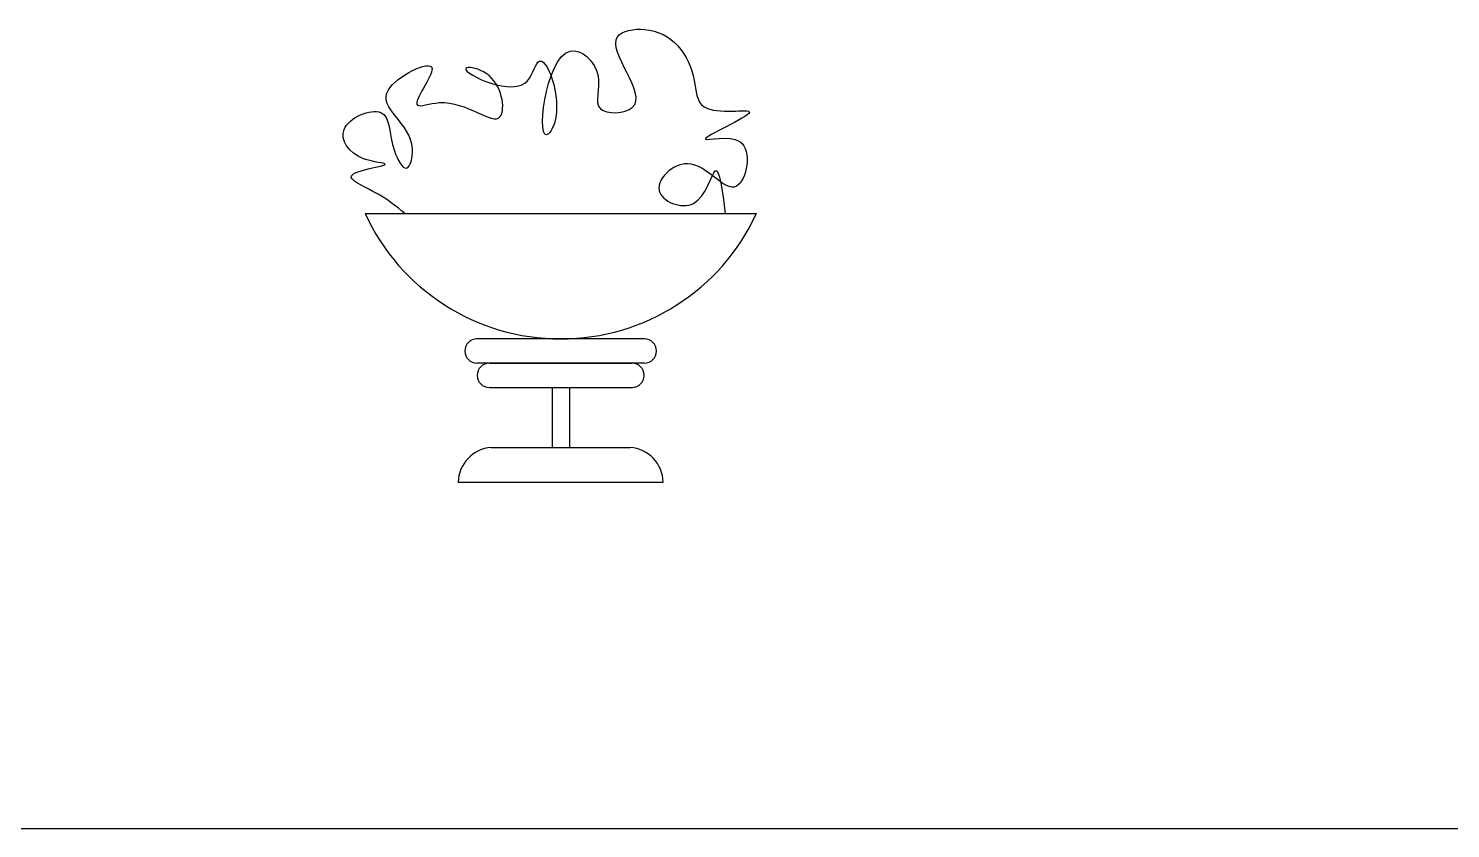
# Model space of a CAD drawing. Header units: millimetres. Extents: x 22565 to 38821, y 15578 to 26720.
# Drawn here: x 33349 to 34658, y 21360 to 22096 of the extents above; entities that cross this region are included whole.
import ezdxf

# ---------------------------------------------------------------- set-up
doc = ezdxf.new("R2010")
doc.units = ezdxf.units.MM
doc.layers.add('www.cad-blocks.net', color=7, linetype='Continuous')

# ---------------------------------------------------------------- blocks, each defined once
blk = doc.blocks.new('A$C78186793')
for p, q in [((25.3, 308.9), (475.3, 308.9)), ((240.3, 109), (240.3, 39.9)), ((260.3, 109), (260.3, 39.9)), ((170.5, 39.9), (330.1, 39.9)), ((132.4, 0), (368.2, 0))]:
    blk.add_line(p, q)
for points in [[(346.5, 164.9), (154, 164.9)], [(346.5, 136.9), (154, 136.9)], [(168.3, 136.9), (332.3, 136.9)], [(168.3, 109), (332.3, 109)]]:
    blk.add_lwpolyline(points)
for centre, radius, start, end in [((250.3, 412.7), 247.8, 204.7555, 335.2445), ((154, 150.9), 14, 90, 270), ((346.5, 150.9), 14, 270, 90), ((168.3, 122.9), 14, 90, 270), ((332.3, 122.9), 14, 270, 90), ((173.3, -0.9), 40.9, 93.9544, 178.7542), ((327.2, -0.9), 40.9, 1.2458, 86.0456)]:
    blk.add_arc(centre, radius, start, end)
blk.add_spline([(71, 308.9), (34.3, 334.5), (9.6, 352.4), (48.6, 365.7), (23.7, 372), (1.2, 405.7), (43.3, 425.3), (59.1, 381), (72.9, 361.2), (79.8, 383.2), (51.8, 450.6), (102.3, 475.8), (85.5, 433.7), (110.7, 436.5), (180.7, 420.4), (164.7, 470.1), (142.2, 476.5), (209, 459), (224.1, 482.9), (243.4, 414), (236.4, 400.8), (261, 495.8), (293.3, 467.4), (295.9, 429.5), (332.6, 430.9), (315.7, 512.3), (346.6, 520.7), (403.9, 462.1), (415.2, 431.6), (467.4, 425.3), (416.8, 394.5), (456.1, 391.7), (452.4, 340.4), (395.9, 366.2), (363.5, 335.5), (402.9, 320.6), (428, 358), (439.5, 308.9)], degree=3)
blk = doc.blocks.new('format')
at = {"layer": 'www.cad-blocks.net', "color": 155, "true_color": 0x546d8e}
blk.add_line((23683.3, 21360.4), (38820.7, 21360.4), dxfattribs=at)

msp = doc.modelspace()

# ---------------------------------------------------------------- block references
at = {"xscale": 0.8, "yscale": 0.8, "zscale": 0.8}
msp.add_blockref('A$C78186793', (33638.9, 21678.9), dxfattribs=at)
at = {"layer": 'www.cad-blocks.net'}
msp.add_blockref('format', (0, 0), dxfattribs=at)

doc.saveas('drawing.dxf')
